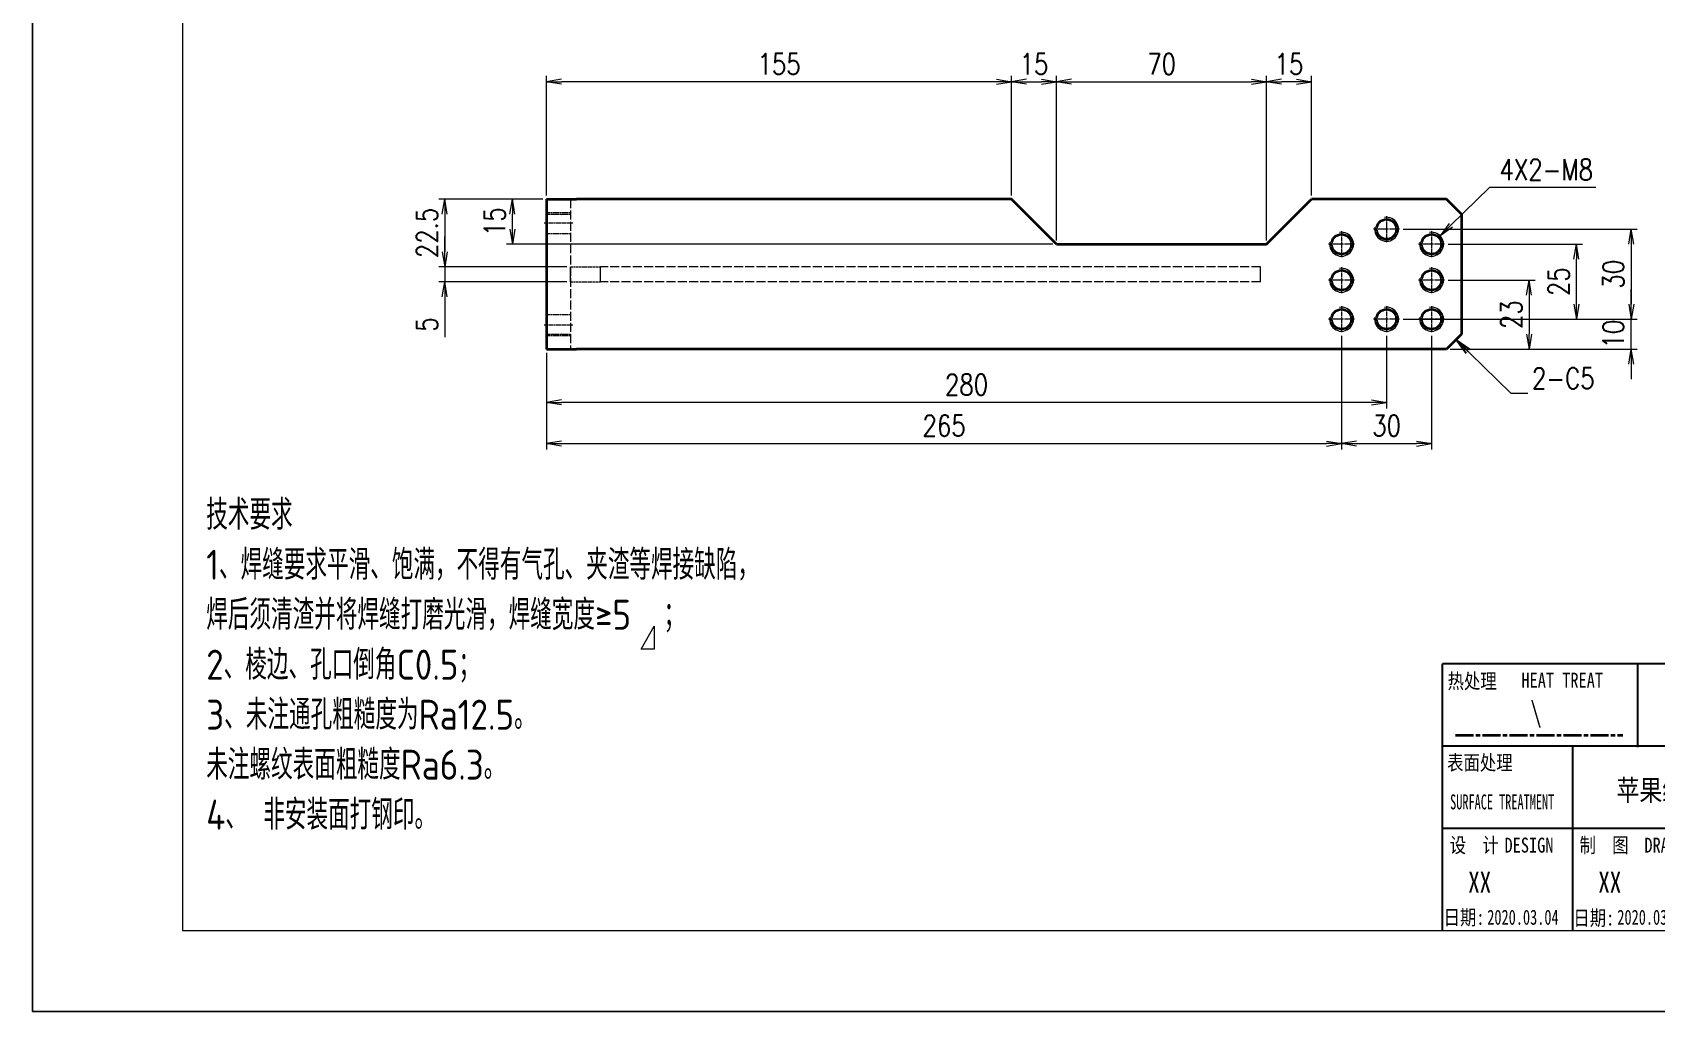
# Model space of a CAD drawing. Header units: inches. Extents: x 269 to 10986, y 1043 to 4337.
# Drawn here: x 3036 to 3577, y 3497 to 3824 of the extents above; entities that cross this region are included whole.
import ezdxf
from ezdxf.enums import TextEntityAlignment as Align

# ---------------------------------------------------------------- set-up
doc = ezdxf.new("R2010")
doc.units = ezdxf.units.IN
doc.header["$MEASUREMENT"] = 0
doc.linetypes.add('AM_ISO02W050x2', pattern=[3.75, 3, -0.75])
doc.linetypes.add('AM_ISO08W050x2', pattern=[9, 6, -0.75, 1.5, -0.75])
for name, color, linetype, lineweight in [('中心线', 2, 'AM_ISO08W050x2', 18), ('图框', 7, 'Continuous', 18), ('标注线', 3, 'Continuous', 18), ('热处理', 7, 'Continuous', 20), ('粗实线', 7, 'Continuous', 35), ('粗点划线', 6, 'AM_ISO08W050x2', 35), ('细实线', 3, 'Continuous', 18), ('虚线', 1, 'AM_ISO02W050x2', 18)]:
    doc.layers.add(name, color=color, linetype=linetype, lineweight=lineweight)
doc.layers.add('图\\M+19E79\\M+195B6\\M+18E9A', color=7, linetype='Continuous')
doc.layers.add('表面处理', color=7, linetype='Continuous')
doc.layers.add('打印', color=7, linetype='Continuous', lineweight=15, plot=False)
doc.layers.add('打印-禁用', color=7, linetype='Continuous', lineweight=15, plot=False)
doc.styles.add('DIM', font='romans.shx', dxfattribs={"width": 0.8, "bigfont": 'bigfont.shx'})
doc.styles.add('国标', font='simfang.ttf', dxfattribs={"width": 0.8})
doc.styles.add('机械长仿宋', font='gbenor.shx', dxfattribs={"height": 1, "bigfont": 'gbcbig.shx'})
doc.dimstyles.new('XR 1-2$0', dxfattribs={"dimscale": 2, "dimtxt": 3.5, "dimasz": 2.5, "dimexe": 1, "dimexo": 0.625, "dimgap": 1.2, "dimtad": 1, "dimdsep": 46, "dimtxsty": 'DIM', "dimblk": 'OPEN', "dimcen": 0, "dimclrd": 8, "dimclre": 8, "dimclrt": 2, "dimazin": 2, "dimtfac": 0.5, "dimtmove": 0, "dimatfit": 3, "dimldrblk": 'OPEN', "dimfxl": 0, "dimtolj": 2, "dimlwd": 13, "dimlwe": 13, "dimarcsym": 0})
doc.dimstyles.new('XR 1-2$3', dxfattribs={"dimscale": 2, "dimtxt": 3.5, "dimasz": 2.5, "dimexe": 1, "dimexo": 0.625, "dimgap": 1.2, "dimtad": 1, "dimtoh": 1, "dimdsep": 46, "dimtxsty": 'DIM', "dimblk": 'OPEN', "dimcen": 0, "dimclrd": 8, "dimclre": 8, "dimclrt": 2, "dimazin": 2, "dimtfac": 0.5, "dimtofl": 0, "dimtmove": 0, "dimatfit": 3, "dimldrblk": 'OPEN', "dimfxl": 0, "dimtolj": 2, "dimlwd": 18, "dimlwe": 18, "dimarcsym": 0})
doc.dimstyles.new('XR 1-2$7', dxfattribs={"dimscale": 2, "dimtxt": 3.5, "dimasz": 2.5, "dimexe": 1, "dimexo": 0.625, "dimgap": 1.2, "dimtad": 1, "dimdsep": 46, "dimtxsty": 'DIM', "dimblk": 'OPEN', "dimcen": 0, "dimclrd": 8, "dimclre": 8, "dimclrt": 2, "dimazin": 2, "dimtfac": 0.5, "dimtmove": 0, "dimatfit": 3, "dimldrblk": 'OPEN', "dimfxl": 0, "dimtolj": 2, "dimlwd": 13, "dimlwe": 13, "dimarcsym": 0})

# ---------------------------------------------------------------- blocks, each defined once
blk = doc.blocks.new('GZDEH零件A3图框V01版')
at = {"layer": '图\\M+19E79\\M+195B6\\M+18E9A', "color": 7}
blk.add_line((3272.49, -1788.46), (3092.49, -1788.46), dxfattribs=at)
at = {"layer": '图\\M+19E79\\M+195B6\\M+18E9A', "color": 9}
for p, q in [((3272.49, -1788.46), (3092.49, -1788.46)), ((3124.99, -1788.46), (3124.99, -1802.35)), ((3181.99, -1802.21), (3092.49, -1802.21)), ((3114.17, -1802.21), (3114.17, -1815.96)), ((3181.99, -1815.96), (3092.49, -1815.96)), ((3114.17, -1815.96), (3114.17, -1832.96)), ((3114.17, -1815.96), (3114.17, -1832.96))]:
    blk.add_line(p, q, dxfattribs=at)
at = {"layer": '图\\M+19E79\\M+195B6\\M+18E9A', "color": 9, "linetype": 'Continuous'}
blk.add_line((3092.49, -1832.96), (3092.49, -1788.46), dxfattribs=at)
at = {"layer": '图框', "linetype": 'Continuous'}
for p, q in [((2882.49, -1554.46), (2882.49, -1832.96)), ((2882.49, -1832.96), (3272.49, -1832.96))]:
    blk.add_line(p, q, dxfattribs=at)
at = {"layer": '打印-禁用', "linetype": 'Continuous'}
for p, q in [((2857.49, -1549.46), (2857.49, -1846.46)), ((2857.49, -1846.46), (3277.49, -1846.46))]:
    blk.add_line(p, q, dxfattribs=at)
at = {"layer": '图\\M+19E79\\M+195B6\\M+18E9A', "color": 9, "style": '国标'}
for s, width, p in [('热处理', 0.8, (3093.35, -1792.61)), ('表面处理', 0.8, (3093.27, -1806.21)), ('SURFACE TREATMENT', 0.6, (3093.77, -1812.75)), (' DESIGN', 0.8, (3101.47, -1819.96)), (' DRAW', 0.8, (3124.78, -1819.96))]:
    blk.add_text(s, height=2.5, dxfattribs=dict(at, width=width)).set_placement(p)
at = {"layer": '图\\M+19E79\\M+195B6\\M+18E9A', "color": 9, "style": '国标', "width": 0.8}
for s, p in [('HEAT TREAT', (3112.45, -1792.46)), ('设  计', (3097.79, -1819.96)), ('制  图', (3119.43, -1819.96)), ('日期:', (3096.09, -1832)), ('日期:', (3117.71, -1832.1))]:
    blk.add_text(s, height=2.5, dxfattribs=at).set_placement(p, align=Align.CENTER)
blk = doc.blocks.new('DEH A3')
at = {"layer": '图框'}
blk.add_blockref('GZDEH零件A3图框V01版', (-2857.49, 1846.46), dxfattribs=at)
blk = doc.blocks.new('HJ')
at = {"layer": '标注线', "color": 2, "linetype": 'ByBlock', "lineweight": 9}
for p, q in [((0, 0), (4.34, 7.65)), ((4.34, 7.65), (4.34, 0)), ((4.34, 0), (0, 0))]:
    blk.add_line(p, q, dxfattribs=at)
blk = doc.blocks.new('_Open')
at = {"color": 0, "linetype": 'ByBlock', "lineweight": -2}
for p, q in [((-1, 0.167), (0, 0)), ((-1, -0.167), (0, 0)), ((0, 0), (-1, 0))]:
    blk.add_line(p, q, dxfattribs=at)
blk = doc.blocks.new('*D1154')
at = {"layer": 'Defpoints', "color": 0, "transparency": 16777216}
for p in [(3207.71, 3768.25), (3173.74, 3745.75), (3215.71, 3745.75)]:
    blk.add_point(p, dxfattribs=at)
at = {"layer": '标注线', "color": 8, "lineweight": 13, "transparency": 16777216}
for p, q in [((3206.46, 3768.25), (3171.74, 3768.25)), ((3173.74, 3763.25), (3173.74, 3750.75)), ((3214.46, 3745.75), (3171.74, 3745.75))]:
    blk.add_line(p, q, dxfattribs=at)
at = {"layer": '标注线', "color": 8, "lineweight": 13, "transparency": 16777216, "xscale": 5, "yscale": 5, "zscale": 5}
for p, rotation in [((3173.74, 3768.25), 90), ((3173.74, 3745.75), 270)]:
    blk.add_blockref('_Open', p, dxfattribs=dict(at, rotation=rotation))
at = {"layer": '标注线', "color": 2, "transparency": 16777216, "insert": (3167.84, 3757), "char_height": 7, "attachment_point": 5, "rotation": 90, "style": 'DIM'}
blk.add_mtext('\\A2;22.5', dxfattribs=at)
blk = doc.blocks.new('*D1155')
at = {"layer": 'Defpoints', "color": 0, "transparency": 16777216}
for p in [(3215.71, 3745.75), (3173.74, 3740.75), (3215.71, 3740.75)]:
    blk.add_point(p, dxfattribs=at)
at = {"layer": '标注线', "color": 8, "lineweight": 13, "transparency": 16777216}
for p, q in [((3173.74, 3750.75), (3173.74, 3755.75)), ((3214.46, 3745.75), (3171.74, 3745.75)), ((3173.74, 3745.75), (3173.74, 3740.75)), ((3214.46, 3740.75), (3171.74, 3740.75)), ((3173.74, 3735.75), (3173.74, 3722.21))]:
    blk.add_line(p, q, dxfattribs=at)
at = {"layer": '标注线', "color": 8, "lineweight": 13, "transparency": 16777216, "xscale": 5, "yscale": 5, "zscale": 5}
for p, rotation in [((3173.74, 3745.75), 270), ((3173.74, 3740.75), 90)]:
    blk.add_blockref('_Open', p, dxfattribs=dict(at, rotation=rotation))
at = {"layer": '标注线', "color": 2, "transparency": 16777216, "insert": (3167.84, 3726.48), "char_height": 7, "attachment_point": 5, "rotation": 90, "style": 'DIM'}
blk.add_mtext('\\A2;5', dxfattribs=at)
blk = doc.blocks.new('*D1156')
at = {"layer": 'Defpoints', "color": 0, "transparency": 16777216}
for p in [(3207.71, 3807.44), (3207.71, 3768.25), (3362.71, 3768.25)]:
    blk.add_point(p, dxfattribs=at)
at = {"layer": '标注线', "color": 8, "lineweight": 13, "transparency": 16777216}
for p, q in [((3207.71, 3769.5), (3207.71, 3809.44)), ((3362.71, 3769.5), (3362.71, 3809.44)), ((3357.71, 3807.44), (3212.71, 3807.44))]:
    blk.add_line(p, q, dxfattribs=at)
at = {"layer": '标注线', "color": 8, "lineweight": 13, "transparency": 16777216, "xscale": 5, "yscale": 5, "zscale": 5, "rotation": 180}
blk.add_blockref('_Open', (3207.71, 3807.44), dxfattribs=at)
at = {"layer": '标注线', "color": 8, "lineweight": 13, "transparency": 16777216, "xscale": 5, "yscale": 5, "zscale": 5}
blk.add_blockref('_Open', (3362.71, 3807.44), dxfattribs=at)
at = {"layer": '标注线', "color": 2, "transparency": 16777216, "insert": (3285.21, 3813.34), "char_height": 7, "attachment_point": 5, "style": 'DIM'}
blk.add_mtext('\\A2;155', dxfattribs=at)
blk = doc.blocks.new('*D1157')
at = {"layer": 'Defpoints', "color": 0, "transparency": 16777216}
for p in [(3377.71, 3807.44), (3362.71, 3768.25), (3377.71, 3753.25)]:
    blk.add_point(p, dxfattribs=at)
at = {"layer": '标注线', "color": 8, "lineweight": 13, "transparency": 16777216}
for p, q in [((3362.71, 3769.5), (3362.71, 3809.44)), ((3377.71, 3754.5), (3377.71, 3809.44)), ((3367.71, 3807.44), (3372.71, 3807.44))]:
    blk.add_line(p, q, dxfattribs=at)
at = {"layer": '标注线', "color": 8, "lineweight": 13, "transparency": 16777216, "xscale": 5, "yscale": 5, "zscale": 5, "rotation": 180}
blk.add_blockref('_Open', (3362.71, 3807.44), dxfattribs=at)
at = {"layer": '标注线', "color": 8, "lineweight": 13, "transparency": 16777216, "xscale": 5, "yscale": 5, "zscale": 5}
blk.add_blockref('_Open', (3377.71, 3807.44), dxfattribs=at)
at = {"layer": '标注线', "color": 2, "transparency": 16777216, "insert": (3370.21, 3813.34), "char_height": 7, "attachment_point": 5, "style": 'DIM'}
blk.add_mtext('\\A2;15', dxfattribs=at)
blk = doc.blocks.new('*D1158')
at = {"layer": 'Defpoints', "color": 0, "transparency": 16777216}
for p in [(3447.71, 3807.44), (3377.71, 3753.25), (3447.71, 3753.25)]:
    blk.add_point(p, dxfattribs=at)
at = {"layer": '标注线', "color": 8, "lineweight": 13, "transparency": 16777216}
for p, q in [((3377.71, 3754.5), (3377.71, 3809.44)), ((3447.71, 3754.5), (3447.71, 3809.44)), ((3382.71, 3807.44), (3442.71, 3807.44))]:
    blk.add_line(p, q, dxfattribs=at)
at = {"layer": '标注线', "color": 8, "lineweight": 13, "transparency": 16777216, "xscale": 5, "yscale": 5, "zscale": 5, "rotation": 180}
blk.add_blockref('_Open', (3377.71, 3807.44), dxfattribs=at)
at = {"layer": '标注线', "color": 8, "lineweight": 13, "transparency": 16777216, "xscale": 5, "yscale": 5, "zscale": 5}
blk.add_blockref('_Open', (3447.71, 3807.44), dxfattribs=at)
at = {"layer": '标注线', "color": 2, "transparency": 16777216, "insert": (3412.71, 3813.34), "char_height": 7, "attachment_point": 5, "style": 'DIM'}
blk.add_mtext('\\A2;70', dxfattribs=at)
blk = doc.blocks.new('*D1159')
at = {"layer": 'Defpoints', "color": 0, "transparency": 16777216}
for p in [(3447.71, 3807.44), (3462.71, 3768.25), (3447.71, 3753.25)]:
    blk.add_point(p, dxfattribs=at)
at = {"layer": '标注线', "color": 8, "lineweight": 13, "transparency": 16777216}
for p, q in [((3447.71, 3754.5), (3447.71, 3809.44)), ((3462.71, 3769.5), (3462.71, 3809.44)), ((3457.71, 3807.44), (3452.71, 3807.44))]:
    blk.add_line(p, q, dxfattribs=at)
at = {"layer": '标注线', "color": 8, "lineweight": 13, "transparency": 16777216, "xscale": 5, "yscale": 5, "zscale": 5, "rotation": 180}
blk.add_blockref('_Open', (3447.71, 3807.44), dxfattribs=at)
at = {"layer": '标注线', "color": 8, "lineweight": 13, "transparency": 16777216, "xscale": 5, "yscale": 5, "zscale": 5}
blk.add_blockref('_Open', (3462.71, 3807.44), dxfattribs=at)
at = {"layer": '标注线', "color": 2, "transparency": 16777216, "insert": (3455.21, 3813.34), "char_height": 7, "attachment_point": 5, "style": 'DIM'}
blk.add_mtext('\\A2;15', dxfattribs=at)
blk = doc.blocks.new('*D1160')
at = {"layer": 'Defpoints', "color": 0, "transparency": 16777216}
for p in [(3196.34, 3768.25), (3202.18, 3768.25), (3377.71, 3753.25)]:
    blk.add_point(p, dxfattribs=at)
at = {"layer": '标注线', "color": 8, "lineweight": 13, "transparency": 16777216}
for p, q in [((3200.93, 3768.25), (3194.34, 3768.25)), ((3196.34, 3758.25), (3196.34, 3763.25)), ((3376.46, 3753.25), (3194.34, 3753.25))]:
    blk.add_line(p, q, dxfattribs=at)
at = {"layer": '标注线', "color": 8, "lineweight": 13, "transparency": 16777216, "xscale": 5, "yscale": 5, "zscale": 5}
for p, rotation in [((3196.34, 3768.25), 90), ((3196.34, 3753.25), 270)]:
    blk.add_blockref('_Open', p, dxfattribs=dict(at, rotation=rotation))
at = {"layer": '标注线', "color": 2, "transparency": 16777216, "insert": (3190.44, 3760.75), "char_height": 7, "attachment_point": 5, "rotation": 90, "style": 'DIM'}
blk.add_mtext('\\A2;15', dxfattribs=at)
blk = doc.blocks.new('*D1161')
at = {"layer": 'Defpoints', "color": 0, "transparency": 16777216}
for p in [(3472.71, 3723.92), (3207.71, 3718.25), (3472.71, 3686.79)]:
    blk.add_point(p, dxfattribs=at)
at = {"layer": '标注线', "color": 8, "lineweight": 13, "transparency": 16777216}
for p, q in [((3472.71, 3722.67), (3472.71, 3684.79)), ((3207.71, 3717), (3207.71, 3684.79)), ((3212.71, 3686.79), (3467.71, 3686.79))]:
    blk.add_line(p, q, dxfattribs=at)
at = {"layer": '标注线', "color": 8, "lineweight": 13, "transparency": 16777216, "xscale": 5, "yscale": 5, "zscale": 5, "rotation": 180}
blk.add_blockref('_Open', (3207.71, 3686.79), dxfattribs=at)
at = {"layer": '标注线', "color": 8, "lineweight": 13, "transparency": 16777216, "xscale": 5, "yscale": 5, "zscale": 5}
blk.add_blockref('_Open', (3472.71, 3686.79), dxfattribs=at)
at = {"layer": '标注线', "color": 2, "transparency": 16777216, "insert": (3340.21, 3692.69), "char_height": 7, "attachment_point": 5, "style": 'DIM'}
blk.add_mtext('\\A2;265', dxfattribs=at)
blk = doc.blocks.new('*D1162')
at = {"layer": 'Defpoints', "color": 0, "transparency": 16777216}
for p in [(3502.71, 3723.92), (3472.71, 3710.82), (3502.71, 3686.79)]:
    blk.add_point(p, dxfattribs=at)
at = {"layer": '标注线', "color": 8, "lineweight": 13, "transparency": 16777216}
for p, q in [((3502.71, 3722.67), (3502.71, 3684.79)), ((3472.71, 3709.57), (3472.71, 3684.79)), ((3477.71, 3686.79), (3497.71, 3686.79))]:
    blk.add_line(p, q, dxfattribs=at)
at = {"layer": '标注线', "color": 8, "lineweight": 13, "transparency": 16777216, "xscale": 5, "yscale": 5, "zscale": 5, "rotation": 180}
blk.add_blockref('_Open', (3472.71, 3686.79), dxfattribs=at)
at = {"layer": '标注线', "color": 8, "lineweight": 13, "transparency": 16777216, "xscale": 5, "yscale": 5, "zscale": 5}
blk.add_blockref('_Open', (3502.71, 3686.79), dxfattribs=at)
at = {"layer": '标注线', "color": 2, "transparency": 16777216, "insert": (3487.71, 3692.69), "char_height": 7, "attachment_point": 5, "style": 'DIM'}
blk.add_mtext('\\A2;30', dxfattribs=at)
blk = doc.blocks.new('*D1163')
at = {"layer": 'Defpoints', "color": 0, "transparency": 16777216}
for p in [(3487.71, 3723.92), (3207.71, 3707.28), (3207.71, 3700.5)]:
    blk.add_point(p, dxfattribs=at)
at = {"layer": '标注线', "color": 8, "lineweight": 13, "transparency": 16777216}
for p, q in [((3487.71, 3722.67), (3487.71, 3698.5)), ((3207.71, 3706.03), (3207.71, 3698.5)), ((3482.71, 3700.5), (3212.71, 3700.5))]:
    blk.add_line(p, q, dxfattribs=at)
at = {"layer": '标注线', "color": 8, "lineweight": 13, "transparency": 16777216, "xscale": 5, "yscale": 5, "zscale": 5, "rotation": 180}
blk.add_blockref('_Open', (3207.71, 3700.5), dxfattribs=at)
at = {"layer": '标注线', "color": 8, "lineweight": 13, "transparency": 16777216, "xscale": 5, "yscale": 5, "zscale": 5}
blk.add_blockref('_Open', (3487.71, 3700.5), dxfattribs=at)
at = {"layer": '标注线', "color": 2, "transparency": 16777216, "insert": (3347.71, 3706.4), "char_height": 7, "attachment_point": 5, "style": 'DIM'}
blk.add_mtext('\\A2;280', dxfattribs=at)
blk = doc.blocks.new('*D1164')
at = {"layer": 'Defpoints', "color": 0, "transparency": 16777216}
for p in [(3492.03, 3728.25), (3569.25, 3728.25), (3507.71, 3718.25)]:
    blk.add_point(p, dxfattribs=at)
at = {"layer": '标注线', "color": 8, "lineweight": 13, "transparency": 16777216}
for p, q in [((3569.25, 3733.25), (3569.25, 3738.25)), ((3493.28, 3728.25), (3571.25, 3728.25)), ((3569.25, 3718.25), (3569.25, 3728.25)), ((3508.96, 3718.25), (3571.25, 3718.25)), ((3569.25, 3713.25), (3569.25, 3708.25))]:
    blk.add_line(p, q, dxfattribs=at)
at = {"layer": '标注线', "color": 8, "lineweight": 13, "transparency": 16777216, "xscale": 5, "yscale": 5, "zscale": 5}
for p, rotation in [((3569.25, 3728.25), 270), ((3569.25, 3718.25), 90)]:
    blk.add_blockref('_Open', p, dxfattribs=dict(at, rotation=rotation))
at = {"layer": '标注线', "color": 2, "transparency": 16777216, "insert": (3563.35, 3723.25), "char_height": 7, "attachment_point": 5, "rotation": 90, "style": 'DIM'}
blk.add_mtext('\\A2;10', dxfattribs=at)
blk = doc.blocks.new('*D1165')
at = {"layer": 'Defpoints', "color": 0, "transparency": 16777216}
for p in [(3492.03, 3758.25), (3532.26, 3728.25), (3569.25, 3728.25)]:
    blk.add_point(p, dxfattribs=at)
at = {"layer": '标注线', "color": 8, "lineweight": 13, "transparency": 16777216}
for p, q in [((3493.28, 3758.25), (3571.25, 3758.25)), ((3569.25, 3753.25), (3569.25, 3733.25)), ((3533.51, 3728.25), (3571.25, 3728.25))]:
    blk.add_line(p, q, dxfattribs=at)
at = {"layer": '标注线', "color": 8, "lineweight": 13, "transparency": 16777216, "xscale": 5, "yscale": 5, "zscale": 5}
for p, rotation in [((3569.25, 3758.25), 90), ((3569.25, 3728.25), 270)]:
    blk.add_blockref('_Open', p, dxfattribs=dict(at, rotation=rotation))
at = {"layer": '标注线', "color": 2, "transparency": 16777216, "insert": (3563.35, 3743.25), "char_height": 7, "attachment_point": 5, "rotation": 90, "style": 'DIM'}
blk.add_mtext('\\A2;30', dxfattribs=at)
blk = doc.blocks.new('*D1166')
at = {"layer": 'Defpoints', "color": 0, "transparency": 16777216}
for p in [(3507.03, 3753.25), (3550.98, 3753.25), (3508.28, 3728.25)]:
    blk.add_point(p, dxfattribs=at)
at = {"layer": '标注线', "color": 8, "lineweight": 13, "transparency": 16777216}
for p, q in [((3508.28, 3753.25), (3552.98, 3753.25)), ((3550.98, 3733.25), (3550.98, 3748.25)), ((3509.53, 3728.25), (3552.98, 3728.25))]:
    blk.add_line(p, q, dxfattribs=at)
at = {"layer": '标注线', "color": 8, "lineweight": 13, "transparency": 16777216, "xscale": 5, "yscale": 5, "zscale": 5}
for p, rotation in [((3550.98, 3753.25), 90), ((3550.98, 3728.25), 270)]:
    blk.add_blockref('_Open', p, dxfattribs=dict(at, rotation=rotation))
at = {"layer": '标注线', "color": 2, "transparency": 16777216, "insert": (3545.08, 3740.75), "char_height": 7, "attachment_point": 5, "rotation": 90, "style": 'DIM'}
blk.add_mtext('\\A2;25', dxfattribs=at)
blk = doc.blocks.new('*D1167')
at = {"layer": 'Defpoints', "color": 0, "transparency": 16777216}
for p in [(3507.03, 3741.25), (3528.92, 3718.25), (3535.2, 3718.25)]:
    blk.add_point(p, dxfattribs=at)
at = {"layer": '标注线', "color": 8, "lineweight": 13, "transparency": 16777216}
for p, q in [((3508.28, 3741.25), (3537.2, 3741.25)), ((3535.2, 3736.25), (3535.2, 3723.25)), ((3530.17, 3718.25), (3537.2, 3718.25))]:
    blk.add_line(p, q, dxfattribs=at)
at = {"layer": '标注线', "color": 8, "lineweight": 13, "transparency": 16777216, "xscale": 5, "yscale": 5, "zscale": 5}
for p, rotation in [((3535.2, 3741.25), 90), ((3535.2, 3718.25), 270)]:
    blk.add_blockref('_Open', p, dxfattribs=dict(at, rotation=rotation))
at = {"layer": '标注线', "color": 2, "transparency": 16777216, "insert": (3529.3, 3729.75), "char_height": 7, "attachment_point": 5, "rotation": 90, "style": 'DIM'}
blk.add_mtext('\\A2;23', dxfattribs=at)
blk = doc.blocks.new('*D1168')
at = {"layer": 'Defpoints', "color": 0, "transparency": 16777216}
for p in [(3505.56, 3756.05), (3499.85, 3750.44)]:
    blk.add_point(p, dxfattribs=at)
at = {"layer": '标注线', "color": 8, "lineweight": 18, "transparency": 16777216}
for p, q in [((3522, 3772.22), (3509.12, 3759.56)), ((3557.46, 3772.22), (3522, 3772.22))]:
    blk.add_line(p, q, dxfattribs=at)
at = {"layer": '标注线', "color": 8, "lineweight": 18, "transparency": 16777216, "xscale": 5, "yscale": 5, "zscale": 5, "rotation": 224.5245243296347}
blk.add_blockref('_Open', (3505.56, 3756.05), dxfattribs=at)
at = {"layer": '标注线', "color": 2, "transparency": 16777216, "insert": (3540.93, 3778.12), "char_height": 7, "attachment_point": 5, "style": 'DIM'}
blk.add_mtext('\\A2;{\\Fromans,bigfont|c134;4X2-}M8', dxfattribs=at)

msp = doc.modelspace()

# ---------------------------------------------------------------- linework, layer by layer
at = {"layer": '中心线', "lineweight": 13, "ltscale": 0.240015}
for p, q in [((3216.505, 3760.245), (3206.905, 3760.245)), ((3216.505, 3726.245), (3206.905, 3726.245))]:
    msp.add_line(p, q, dxfattribs=at)
at = {"layer": '中心线', "lineweight": 13, "ltscale": 0.216028}
for p, q in [((3487.705, 3762.566), (3487.705, 3753.925)), ((3472.705, 3757.566), (3472.705, 3748.925)), ((3492.026, 3758.245), (3483.385, 3758.245)), ((3502.705, 3757.566), (3502.705, 3748.925)), ((3477.026, 3753.245), (3468.385, 3753.245)), ((3507.026, 3753.245), (3498.385, 3753.245)), ((3472.705, 3745.566), (3472.705, 3736.925)), ((3502.705, 3745.566), (3502.705, 3736.925)), ((3477.026, 3741.245), (3468.385, 3741.245)), ((3507.026, 3741.245), (3498.385, 3741.245)), ((3477.026, 3728.245), (3468.385, 3728.245)), ((3472.705, 3732.566), (3472.705, 3723.925)), ((3492.026, 3728.245), (3483.385, 3728.245)), ((3487.705, 3732.566), (3487.705, 3723.925)), ((3507.026, 3728.245), (3498.385, 3728.245)), ((3502.705, 3732.566), (3502.705, 3723.925))]:
    msp.add_line(p, q, dxfattribs=at)
at = {"layer": '打印'}
msp.add_lwpolyline([(3036.337, 4091.354), (3876.337, 4091.354), (3876.337, 3497.354), (3036.337, 3497.354)], close=True, dxfattribs=at)
at = {"layer": '粗实线', "ltscale": 0.25}
for p, q in [((3207.705, 3768.245), (3217.705, 3768.245)), ((3207.705, 3718.245), (3217.705, 3718.245))]:
    msp.add_line(p, q, dxfattribs=at)
at = {"layer": '粗实线'}
for p, q in [((3207.705, 3768.245), (3207.705, 3718.245)), ((3362.705, 3768.245), (3217.705, 3768.245)), ((3377.705, 3753.245), (3362.705, 3768.245)), ((3447.705, 3753.245), (3462.705, 3768.245)), ((3507.705, 3768.245), (3462.705, 3768.245)), ((3512.705, 3763.245), (3512.705, 3723.245)), ((3377.705, 3753.245), (3447.705, 3753.245)), ((3507.705, 3718.245), (3217.705, 3718.245))]:
    msp.add_line(p, q, dxfattribs=at)
at = {"layer": '粗实线', "ltscale": 0.176777}
for p, q in [((3512.705, 3763.245), (3507.705, 3768.245)), ((3512.705, 3723.245), (3507.705, 3718.245))]:
    msp.add_line(p, q, dxfattribs=at)
at = {"layer": '粗实线'}
for centre in [(3487.705, 3758.245), (3472.705, 3753.245), (3502.705, 3753.245), (3472.705, 3741.245), (3502.705, 3741.245), (3472.705, 3728.245), (3487.705, 3728.245), (3502.705, 3728.245)]:
    msp.add_circle(centre, 3.323, dxfattribs=at)
at = {"layer": '粗点划线', "linetype": 'AM_ISO08W050x2'}
msp.add_line((3510.686, 3589.497), (3566.408, 3589.497), dxfattribs=at)
at = {"layer": '细实线'}
for centre in [(3487.705, 3758.245), (3472.705, 3753.245), (3502.705, 3753.245), (3472.705, 3741.245), (3502.705, 3741.245), (3472.705, 3728.245), (3487.705, 3728.245), (3502.705, 3728.245)]:
    msp.add_arc(centre, 4, 169.99999, 100.00001, dxfattribs=at)
at = {"layer": '虚线'}
for p, q in [((3215.705, 3768.245), (3215.705, 3718.245)), ((3445.705, 3745.745), (3225.705, 3745.745)), ((3445.705, 3740.745), (3225.705, 3740.745))]:
    msp.add_line(p, q, dxfattribs=at)
at = {"layer": '虚线', "ltscale": 0.2}
for p, q in [((3215.705, 3763.745), (3207.705, 3763.745)), ((3215.705, 3763.745), (3207.705, 3763.745)), ((3207.705, 3763.245), (3215.705, 3763.245)), ((3215.705, 3756.745), (3207.705, 3756.745)), ((3215.705, 3756.745), (3207.705, 3756.745)), ((3215.705, 3729.745), (3207.705, 3729.745)), ((3215.705, 3729.745), (3207.705, 3729.745)), ((3207.705, 3723.245), (3215.705, 3723.245)), ((3215.705, 3722.745), (3207.705, 3722.745)), ((3215.705, 3722.745), (3207.705, 3722.745))]:
    msp.add_line(p, q, dxfattribs=at)
at = {"layer": '虚线', "ltscale": 0.125}
for p, q in [((3215.705, 3740.745), (3215.705, 3745.745)), ((3225.705, 3740.745), (3225.705, 3745.745)), ((3225.705, 3740.745), (3225.705, 3745.745)), ((3445.705, 3740.745), (3445.705, 3745.745))]:
    msp.add_line(p, q, dxfattribs=at)
at = {"layer": '虚线', "ltscale": 0.25}
for p, q in [((3215.705, 3745.745), (3225.705, 3745.745)), ((3215.705, 3740.745), (3225.705, 3740.745))]:
    msp.add_line(p, q, dxfattribs=at)

# ---------------------------------------------------------------- block references
at = {"layer": '图框', "xscale": 2, "yscale": 2, "zscale": 2}
msp.add_blockref('DEH A3', (3036.337, 3497.354), dxfattribs=at)
at = {"layer": '标注线', "color": 7}
msp.add_blockref('HJ', (3239.195, 3618.249), dxfattribs=at)

# ---------------------------------------------------------------- texts
at = {"layer": '图\\M+19E79\\M+195B6\\M+18E9A', "color": 3, "style": '国标'}
for s, height, width, p in [('XX', 7, 0.8, (3514.933, 3536.986)), ('XX', 7, 0.8, (3558.293, 3536.986)), ('2020.03.04', 5, 0.7, (3521.263, 3526.314)), ('2020.03.11', 5, 0.7, (3564.623, 3526.314))]:
    msp.add_text(s, height=height, dxfattribs=dict(at, width=width)).set_placement(p)
at = {"layer": '标注线', "color": 2, "insert": (3536.175, 3705.026), "char_height": 7, "attachment_point": 7, "style": 'DIM'}
msp.add_mtext('\\A2;{\\Fromans,bigfont|c134;2-}C5', dxfattribs=at)
at = {"layer": '标注线', "color": 2, "insert": (3094.256, 3668.03), "char_height": 20, "width": 412.08189, "attachment_point": 1, "style": '机械长仿宋'}
msp.add_mtext('{\\H0.5x;技术要求\\A2;\\P\\A0;1、\\A2;焊缝要求平滑、饱满，不得有气孔、夹渣等焊接缺陷，\\P焊后须清渣并将焊缝打磨光滑，焊缝宽度≥5  ；\\A0;\\P2、\\A2;棱边、\\A0;孔口倒角C0.5；\\P3、未注通孔粗糙度为Ra12.5。\\P\\A2;未注螺纹表面粗糙度Ra6.3。\\A0;\\P4、\\C3; \\C2;非安装面打钢印。\\P   \\C3; }', dxfattribs=at)
at = {"layer": '热处理', "color": 3, "style": '国标', "width": 0.8}
msp.add_text('\\', height=7, dxfattribs=at).set_placement((3537.496, 3593.746), align=Align.CENTER)
at = {"layer": '表面处理', "color": 3, "style": '国标', "width": 0.8}
msp.add_text('苹果绿，GSB G01', height=7, dxfattribs=at).set_placement((3592.937, 3567.64), align=Align.CENTER)

# ---------------------------------------------------------------- dimensions: what is measured, and where the dimension line sits
at = {"layer": '标注线'}
for base, p1, p2, picture, middle in [((3207.705, 3807.441), (3362.705, 3768.245), (3207.705, 3768.245), '*D1156', (3285.205, 3813.341)), ((3377.705, 3807.441), (3362.705, 3768.245), (3377.705, 3753.245), '*D1157', (3370.205, 3813.341)), ((3447.705, 3807.441), (3377.705, 3753.245), (3447.705, 3753.245), '*D1158', (3412.705, 3813.341)), ((3447.705, 3807.441), (3462.705, 3768.245), (3447.705, 3753.245), '*D1159', (3455.205, 3813.341)), ((3472.705, 3686.788), (3207.705, 3718.245), (3472.705, 3723.925), '*D1161', (3340.205, 3692.688)), ((3207.705, 3700.5), (3487.705, 3723.925), (3207.705, 3707.279), '*D1163', (3347.705, 3706.4)), ((3502.705, 3686.788), (3472.705, 3710.82), (3502.705, 3723.925), '*D1162', (3487.705, 3692.688))]:
    dim = msp.add_linear_dim(base=base, p1=p1, p2=p2, dimstyle='XR 1-2$0', dxfattribs=at)
    dim.commit()
    dim.dimension.update_dxf_attribs({"geometry": picture, "text_midpoint": middle})
dim = msp.add_diameter_dim_2p(p1=(3499.854, 3750.44), p2=(3505.557, 3756.05), text='{\\Fromans,bigfont|c134;4X2-}<>', dimstyle='XR 1-2$3', override={"dimpost": 'M<>'}, dxfattribs=at)
dim.commit()
dim.dimension.update_dxf_attribs({"geometry": '*D1168', "text_midpoint": (3540.928, 3772.217), "dimtype": 163})
for base, p1, p2, picture, middle in [((3173.741, 3745.745), (3207.705, 3768.245), (3215.705, 3745.745), '*D1154', (3167.841, 3756.995)), ((3196.339, 3768.245), (3377.705, 3753.245), (3202.183, 3768.245), '*D1160', (3190.439, 3760.745)), ((3173.741, 3740.745), (3215.705, 3745.745), (3215.705, 3740.745), '*D1155', (3167.841, 3726.478)), ((3569.247, 3728.245), (3492.026, 3758.245), (3532.261, 3728.245), '*D1165', (3563.347, 3743.245)), ((3550.978, 3753.245), (3508.279, 3728.245), (3507.026, 3753.245), '*D1166', (3545.078, 3740.745)), ((3535.204, 3718.245), (3507.026, 3741.245), (3528.922, 3718.245), '*D1167', (3529.304, 3729.745))]:
    dim = msp.add_linear_dim(base=base, p1=p1, p2=p2, angle=90, dimstyle='XR 1-2$0', dxfattribs=at)
    dim.commit()
    dim.dimension.update_dxf_attribs({"geometry": picture, "text_midpoint": middle})
dim = msp.add_linear_dim(base=(3569.247, 3728.245), p1=(3507.705, 3718.245), p2=(3492.026, 3728.245), angle=90, dimstyle='XR 1-2$0', dxfattribs=at)
dim.commit()
dim.dimension.update_dxf_attribs({"geometry": '*D1164', "text_midpoint": (3569.247, 3723.245), "dimtype": 160})

# ---------------------------------------------------------------- leaders
msp.add_leader([(3510.863, 3721.403), (3529.175, 3703.627), (3534.775, 3703.627)], dimstyle='XR 1-2$7', override={"dimasz": 2.8, "dimexe": 0.69965, "dimexo": 0.69965, "dimgap": 0.69965}, dxfattribs=at)

doc.saveas('drawing.dxf')
